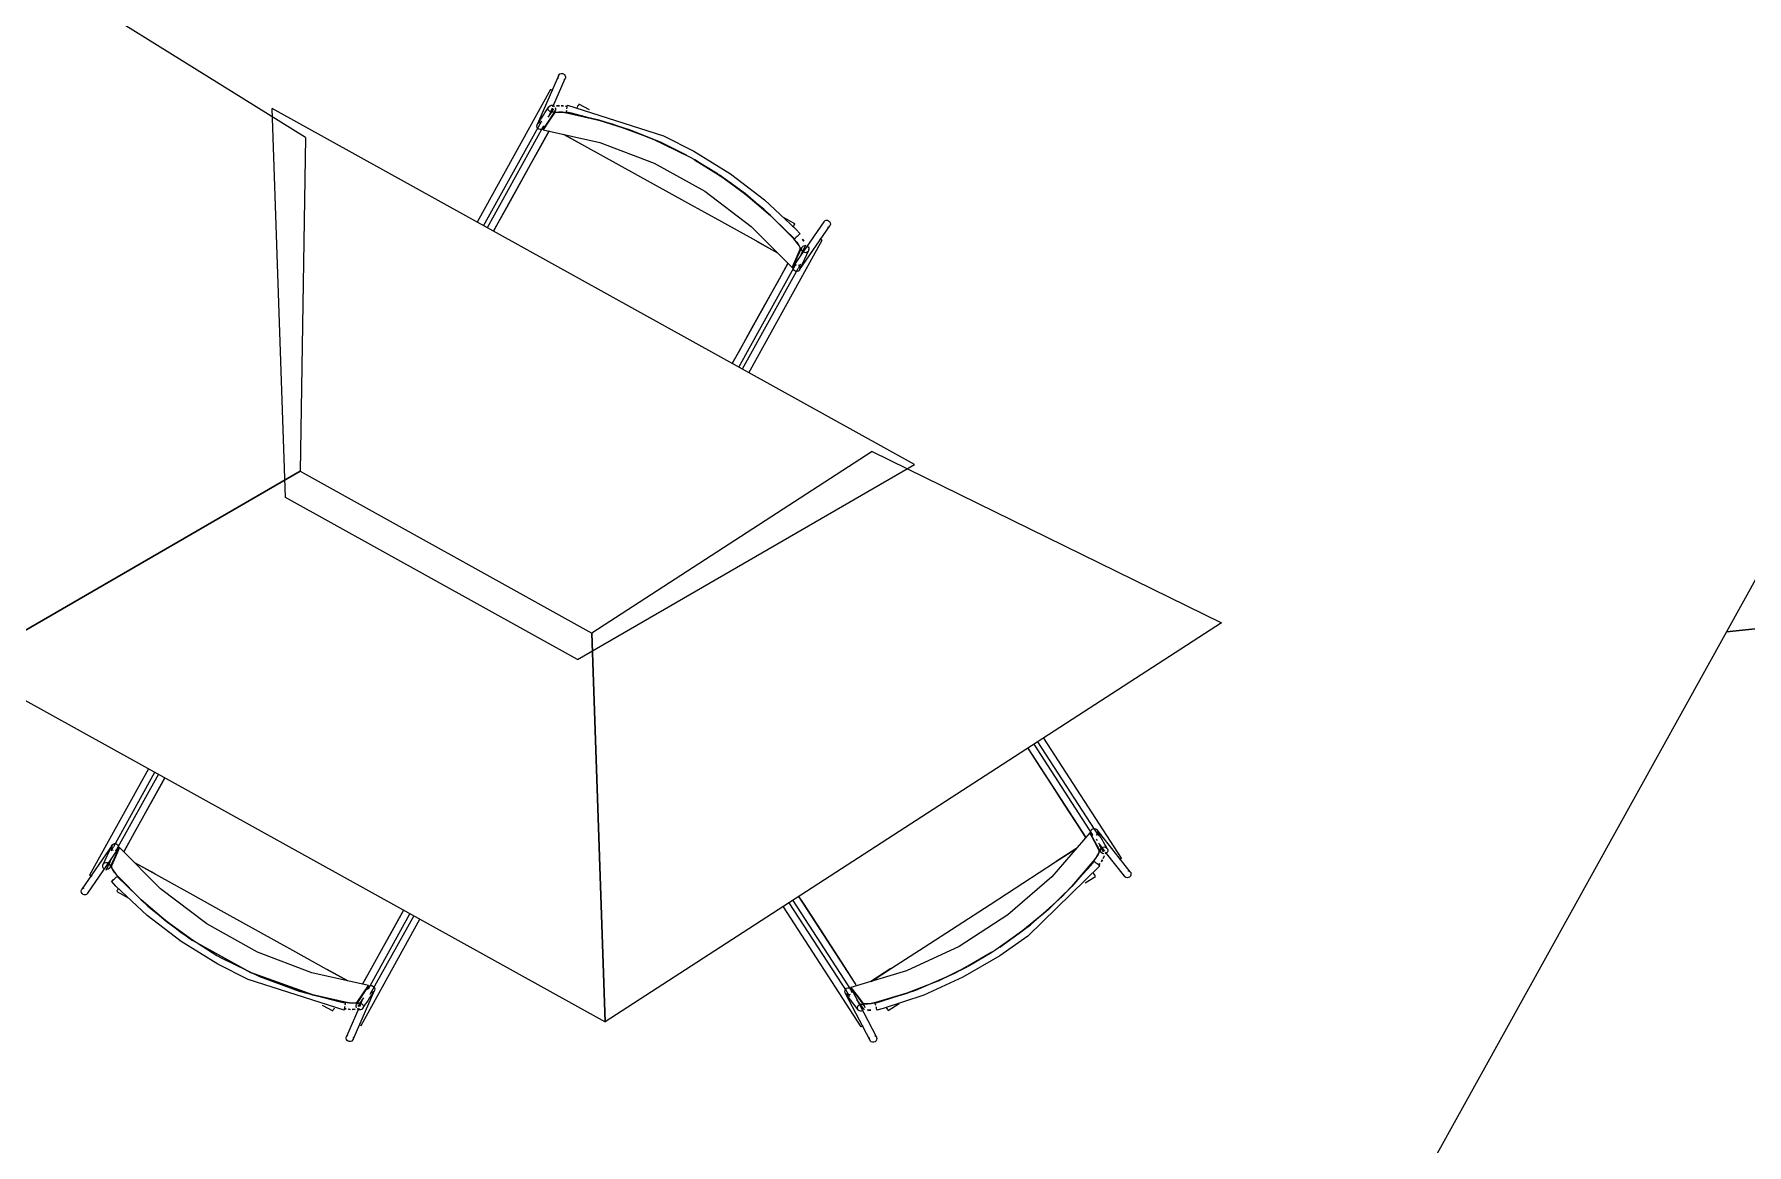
# Model space of a CAD drawing. Header units: metres. Extents: x 2.5 to 42.6, y 0.9 to 31.9.
# Drawn here: x 24.805 to 25.815, y 22.154 to 22.809 of the extents above; entities that cross this region are included whole.
import ezdxf

# ---------------------------------------------------------------- set-up
doc = ezdxf.new("R2010")
doc.units = ezdxf.units.M
for name, color, linetype in [('ARREDI', 9, 'Continuous'), ('PARETI_STRUTTURE', 7, 'Continuous'), ('PORTE_SCALE', 2, 'Continuous')]:
    doc.layers.add(name, color=color, linetype=linetype)

msp = doc.modelspace()

# ---------------------------------------------------------------- linework, layer by layer
at = {"layer": 'ARREDI'}
for points in [[(26.5186, 23.0779), (26.3447, 23.4343), (25.8026, 22.4562), (26.1969, 22.4976)], [(26.1969, 22.4976), (25.8026, 22.4562), (25.5392, 21.981), (25.8233, 21.8235)], [(25.1414, 22.226), (25.1335, 22.4554)]]:
    msp.add_lwpolyline(points, close=True, dxfattribs=at)
for points in [[(24.9645, 22.7477), (24.7696, 22.869), (24.7626, 22.4359)], [(25.1091, 22.776), (25.1091, 22.776)], [(25.1098, 22.7756), (25.1094, 22.7758), (25.1091, 22.7759)], [(25.1104, 22.7752), (25.1098, 22.7756)], [(25.1138, 22.7825), (25.1137, 22.7833), (25.1138, 22.784), (25.1138, 22.7842), (25.1138, 22.7842), (25.1141, 22.7847), (25.1146, 22.7852), (25.1153, 22.7855), (25.1161, 22.7855), (25.1168, 22.7853), (25.1174, 22.7848), (25.1178, 22.7842)], [(25.1178, 22.7842), (25.118, 22.7835), (25.1179, 22.7827), (25.1178, 22.7825), (25.1178, 22.7825), (25.1176, 22.7821), (25.117, 22.7816)], [(25.108, 22.7639), (25.1078, 22.7646), (25.1079, 22.7654), (25.1082, 22.7659), (25.1082, 22.766), (25.1087, 22.7665), (25.1088, 22.7665), (25.1095, 22.7668), (25.1102, 22.7668), (25.1109, 22.7666), (25.1115, 22.7661)], [(25.1127, 22.7664), (25.1144, 22.7665)], [(25.1143, 22.7665), (25.1127, 22.7664)], [(25.1166, 22.7664), (25.1153, 22.7665)], [(25.1155, 22.7664), (25.1167, 22.7664)], [(25.118, 22.7662), (25.119, 22.766)], [(25.1191, 22.7661), (25.118, 22.7662)], [(25.1188, 22.7647), (25.1189, 22.7654), (25.119, 22.766)], [(25.1191, 22.7665), (25.1192, 22.7668), (25.1192, 22.7669), (25.1192, 22.7668)], [(25.1258, 22.7674), (25.1257, 22.7672), (25.1255, 22.7667), (25.1251, 22.7662), (25.1248, 22.7655)], [(25.125, 22.4399), (25.3237, 22.5549), (24.9449, 22.7648)], [(24.9528, 22.5354), (24.9449, 22.7648)], [(25.1012, 22.7537), (25.1011, 22.7544), (25.1012, 22.7551), (25.1012, 22.7554), (25.1012, 22.7554), (25.1015, 22.7558), (25.102, 22.7563), (25.1027, 22.7566), (25.1035, 22.7566)], [(25.1186, 22.7622), (25.1162, 22.7626), (25.1139, 22.7627), (25.1122, 22.7625), (25.1114, 22.7622), (25.1081, 22.7573), (25.1048, 22.7523), (25.1382, 22.7448), (25.1702, 22.7326), (25.2002, 22.716), (25.2275, 22.6953), (25.2516, 22.671), (25.254, 22.6764), (25.2564, 22.6818)], [(25.1077, 22.7597), (25.1086, 22.7611), (25.111, 22.7647)], [(25.1119, 22.7654), (25.1121, 22.7648), (25.112, 22.764), (25.1118, 22.7635), (25.1117, 22.7634), (25.1112, 22.7629), (25.1112, 22.7629), (25.1105, 22.7626), (25.1097, 22.7626), (25.109, 22.7628), (25.1084, 22.7633), (25.108, 22.7639)], [(25.1114, 22.7622), (25.1121, 22.7625), (25.1138, 22.7627), (25.1161, 22.7626), (25.1186, 22.7622)], [(25.1185, 22.7626), (25.1185, 22.7628), (25.1186, 22.7633), (25.1187, 22.7639)], [(25.1186, 22.7622), (25.1376, 22.7579), (25.1562, 22.7521), (25.1743, 22.7448), (25.1892, 22.7373)], [(25.1892, 22.7373), (25.1743, 22.7448), (25.1563, 22.7521), (25.1377, 22.7579), (25.1187, 22.7622)], [(24.9645, 22.7477), (24.9614, 22.5509)], [(25.1082, 22.7516), (25.1032, 22.7424), (25.0969, 22.7312), (25.0907, 22.7198), (25.0844, 22.7085), (25.0781, 22.6972), (25.0755, 22.6924)], [(25.105, 22.7532), (25.1044, 22.7527), (25.1037, 22.7524), (25.103, 22.7524), (25.1023, 22.7526), (25.1017, 22.7531), (25.1012, 22.7537)], [(25.1048, 22.7523), (25.1051, 22.7546)], [(25.1169, 22.7496), (25.1291, 22.7429)], [(25.2428, 22.6798), (25.2303, 22.6868), (25.2102, 22.6979), (25.19, 22.7091), (25.1698, 22.7203), (25.1496, 22.7315), (25.1294, 22.7427), (25.1169, 22.7496)], [(25.208, 22.7261), (25.1941, 22.7345)], [(25.1941, 22.7345), (25.208, 22.726)], [(25.2525, 22.688), (25.2388, 22.7018), (25.2241, 22.7145), (25.2085, 22.7257)], [(25.2086, 22.7257), (25.2241, 22.7144), (25.2389, 22.7017), (25.2526, 22.6879)], [(25.2521, 22.6949), (25.2525, 22.6956), (25.2528, 22.6961), (25.2531, 22.6966), (25.2532, 22.6968)], [(25.2699, 22.6968), (25.27, 22.6976), (25.2703, 22.698), (25.2703, 22.698), (25.2704, 22.6982), (25.271, 22.6987), (25.2717, 22.6989)], [(25.2717, 22.6989), (25.2724, 22.6989), (25.2731, 22.6986), (25.2737, 22.6981), (25.2741, 22.6975), (25.2742, 22.6967), (25.2741, 22.696), (25.2738, 22.6956), (25.2738, 22.6956), (25.2737, 22.6954), (25.2731, 22.6949), (25.2724, 22.6947)], [(25.2306, 22.6866), (25.2429, 22.6798)], [(25.2564, 22.6818), (25.2563, 22.6827), (25.2555, 22.6842), (25.2542, 22.686), (25.2526, 22.6879)], [(25.2526, 22.6879), (25.2543, 22.686), (25.2556, 22.6841), (25.2563, 22.6826), (25.2564, 22.6818)], [(25.254, 22.6889), (25.2536, 22.6885), (25.2532, 22.6882), (25.2531, 22.688)], [(25.2561, 22.6907), (25.2562, 22.6909), (25.2563, 22.6909), (25.2562, 22.6909), (25.256, 22.6907), (25.2556, 22.6904), (25.2551, 22.6899), (25.2546, 22.6894), (25.254, 22.6889)], [(25.2578, 22.6877), (25.2585, 22.6866)], [(25.2585, 22.6866), (25.2578, 22.6877)], [(25.2686, 22.6876), (25.268, 22.6879)], [(25.2693, 22.6871), (25.2693, 22.6871), (25.2693, 22.6872), (25.269, 22.6873), (25.2686, 22.6876)], [(25.2594, 22.6843), (25.257, 22.6789), (25.2564, 22.6775)], [(25.2597, 22.6798), (25.2589, 22.6799), (25.2582, 22.6801), (25.2576, 22.6806), (25.2573, 22.6812), (25.2572, 22.682), (25.2572, 22.682), (25.2573, 22.6827), (25.2573, 22.6828), (25.2577, 22.6833), (25.2583, 22.6838), (25.259, 22.684)], [(25.2604, 22.6837), (25.261, 22.6832), (25.2614, 22.6826), (25.2615, 22.6819), (25.2615, 22.6818), (25.2613, 22.6812), (25.2613, 22.681), (25.261, 22.6805), (25.2604, 22.6801), (25.2597, 22.6798)], [(25.2163, 22.6144), (25.2207, 22.6222), (25.2281, 22.6356), (25.2355, 22.649), (25.2429, 22.6623), (25.2491, 22.6735)], [(25.2539, 22.6729), (25.2516, 22.671)], [(25.2516, 22.671), (25.2539, 22.6729)], [(25.2546, 22.6687), (25.2538, 22.6687), (25.2531, 22.669), (25.2526, 22.6695), (25.2522, 22.6701), (25.2521, 22.6709)], [(25.2553, 22.6727), (25.2559, 22.6722), (25.2563, 22.6715), (25.2564, 22.6708), (25.2562, 22.67), (25.256, 22.6696), (25.256, 22.6696), (25.2559, 22.6694), (25.2553, 22.6689), (25.2546, 22.6687)], [(25.2988, 22.5625), (25.1335, 22.4554)], [(25.2988, 22.5625), (25.5049, 22.4614), (25.1414, 22.226)], [(24.9614, 22.5509), (24.7626, 22.4359), (25.1414, 22.226)], [(24.7626, 22.4359), (24.9614, 22.5509), (25.1335, 22.4554)], [(25.125, 22.4399), (24.9528, 22.5354)], [(25.4248, 22.3349), (25.4191, 22.3437), (25.4121, 22.3545), (25.4051, 22.3654), (25.3981, 22.3762), (25.391, 22.3871)], [(24.8816, 22.37), (24.8784, 22.3643), (24.871, 22.3509), (24.8636, 22.3375), (24.8574, 22.3264)], [(24.8511, 22.3272), (24.8506, 22.3277), (24.8502, 22.3284), (24.8501, 22.3291), (24.8502, 22.3298), (24.8505, 22.3303), (24.8505, 22.3303), (24.8506, 22.3305), (24.8512, 22.3309), (24.8519, 22.3312)], [(24.8519, 22.3312), (24.8527, 22.3312), (24.8534, 22.3309), (24.8539, 22.3304), (24.8543, 22.3297), (24.8544, 22.329)], [(25.4293, 22.3208), (25.4308, 22.3227), (25.4319, 22.3247), (25.4326, 22.3263), (25.4327, 22.3272), (25.4299, 22.3324), (25.4271, 22.3376), (25.4048, 22.3117), (25.3789, 22.2892), (25.3502, 22.2705), (25.319, 22.2562), (25.2862, 22.2464), (25.2899, 22.2417), (25.2935, 22.237)], [(25.4271, 22.3376), (25.429, 22.3362)], [(25.4278, 22.337), (25.4276, 22.3378), (25.4277, 22.3385), (25.428, 22.3392), (25.4285, 22.3397), (25.4292, 22.34), (25.4299, 22.3401)], [(25.4299, 22.3401), (25.4307, 22.3399), (25.4313, 22.3395), (25.4314, 22.3393), (25.4314, 22.3393), (25.4317, 22.3389), (25.4319, 22.3382), (25.4318, 22.3374), (25.4315, 22.3367), (25.431, 22.3362)], [(25.431, 22.3338), (25.4315, 22.333)], [(25.4322, 22.3316), (25.433, 22.3301), (25.435, 22.3263)], [(24.8471, 22.3156), (24.8495, 22.321), (24.8501, 22.3223)], [(24.9879, 22.2377), (24.9903, 22.2373), (24.9926, 22.2372), (24.9943, 22.2373), (24.9951, 22.2377), (24.9984, 22.2426), (25.0017, 22.2475), (24.9683, 22.255), (24.9363, 22.2672), (24.9063, 22.2839), (24.879, 22.3046), (24.8549, 22.3289), (24.8525, 22.3235), (24.8501, 22.3181)], [(24.8526, 22.327), (24.8549, 22.3289)], [(24.8549, 22.3289), (24.8526, 22.327)], [(25.2982, 22.2499), (25.3102, 22.2577), (25.3295, 22.2702), (25.3489, 22.2828), (25.3683, 22.2953), (25.3877, 22.3079), (25.407, 22.3204), (25.419, 22.3282)], [(25.419, 22.3282), (25.4073, 22.3206)], [(25.4327, 22.3272), (25.4326, 22.3263), (25.432, 22.3248), (25.4308, 22.3228), (25.4293, 22.3208)], [(25.4354, 22.3251), (25.4346, 22.3253), (25.434, 22.3257), (25.4337, 22.3262), (25.4336, 22.3263), (25.4334, 22.327), (25.4335, 22.3277), (25.4338, 22.3284), (25.4344, 22.3289), (25.435, 22.3292), (25.4358, 22.3293)], [(25.4346, 22.3217), (25.4339, 22.3205)], [(25.434, 22.3206), (25.4346, 22.3217)], [(25.4357, 22.324), (25.4351, 22.3225)], [(25.4351, 22.3225), (25.4358, 22.324)], [(25.4358, 22.3293), (25.4365, 22.3291), (25.4371, 22.3287), (25.4375, 22.3282), (25.4376, 22.3281), (25.4377, 22.3275), (25.4377, 22.3274), (25.4377, 22.3267), (25.4373, 22.326), (25.4368, 22.3255), (25.4361, 22.3252)], [(25.4447, 22.3219), (25.4452, 22.3222)], [(25.4452, 22.3222), (25.4457, 22.3225), (25.4459, 22.3227), (25.4459, 22.3227), (25.4459, 22.3227)], [(24.8372, 22.3127), (24.8371, 22.3127), (24.8372, 22.3127), (24.8375, 22.3126), (24.8379, 22.3123)], [(24.8379, 22.3123), (24.8385, 22.312)], [(24.8461, 22.3161), (24.8455, 22.3166), (24.8451, 22.3173), (24.845, 22.318), (24.845, 22.3181), (24.8451, 22.3187), (24.8452, 22.3189), (24.8455, 22.3193), (24.8461, 22.3198), (24.8468, 22.32)], [(24.8468, 22.32), (24.8476, 22.32), (24.8483, 22.3198), (24.8489, 22.3193), (24.8492, 22.3186), (24.8493, 22.3179), (24.8493, 22.3179), (24.8492, 22.3172), (24.8491, 22.317), (24.8488, 22.3166), (24.8482, 22.3161), (24.8475, 22.3159)], [(24.8501, 22.3181), (24.8502, 22.3172), (24.851, 22.3157), (24.8523, 22.3138), (24.8532, 22.3127)], [(24.8539, 22.312), (24.8522, 22.3139), (24.8509, 22.3158), (24.8502, 22.3172), (24.8501, 22.3181)], [(24.8504, 22.3091), (24.8503, 22.309), (24.8502, 22.309), (24.8503, 22.309), (24.8505, 22.3092), (24.8509, 22.3095), (24.8514, 22.31), (24.8519, 22.3105), (24.8525, 22.311)], [(24.8525, 22.311), (24.8529, 22.3114), (24.8533, 22.3117), (24.8534, 22.3118)], [(24.8979, 22.2742), (24.8824, 22.2855), (24.8676, 22.2981), (24.8539, 22.312)], [(24.854, 22.3118), (24.8677, 22.2981), (24.8824, 22.2854), (24.898, 22.2741)], [(24.8759, 22.3133), (24.8636, 22.3201)], [(24.8637, 22.32), (24.8762, 22.3131), (24.8963, 22.302), (24.9165, 22.2908), (24.9367, 22.2795), (24.9569, 22.2684), (24.977, 22.2572), (24.9896, 22.2503)], [(25.4293, 22.3208), (25.4166, 22.306), (25.4027, 22.2924), (25.3877, 22.2799), (25.3741, 22.2702)], [(25.3741, 22.2702), (25.3877, 22.2799), (25.4026, 22.2923), (25.4165, 22.306), (25.4292, 22.3207)], [(25.4305, 22.312), (25.4303, 22.3122), (25.4301, 22.3126), (25.4297, 22.3131), (25.4293, 22.3138)], [(25.4297, 22.3207), (25.4299, 22.3206), (25.4303, 22.3203), (25.4308, 22.3199)], [(25.4308, 22.3199), (25.4314, 22.3194), (25.432, 22.319), (25.4325, 22.3186), (25.4329, 22.3183), (25.4331, 22.3181)], [(25.4331, 22.3194), (25.4325, 22.3186)], [(25.4325, 22.3186), (25.4331, 22.3194)], [(25.4331, 22.3181), (25.4331, 22.3181)], [(25.4491, 22.3111), (25.4484, 22.3113), (25.4478, 22.3117), (25.4476, 22.3119), (25.4476, 22.3119), (25.4473, 22.3123), (25.4471, 22.3131)], [(25.4495, 22.3154), (25.4502, 22.3152), (25.4508, 22.3148), (25.451, 22.3146), (25.451, 22.3146), (25.4513, 22.3142), (25.4514, 22.3135), (25.4514, 22.3127), (25.4511, 22.312), (25.4505, 22.3115), (25.4498, 22.3112), (25.4491, 22.3111)], [(24.8348, 22.301), (24.834, 22.301), (24.8334, 22.3013), (24.8328, 22.3018), (24.8324, 22.3024), (24.8323, 22.3031), (24.8324, 22.3039), (24.8327, 22.3043), (24.8327, 22.3043), (24.8328, 22.3045), (24.8334, 22.305), (24.8341, 22.3052)], [(24.8366, 22.303), (24.8365, 22.3023), (24.8362, 22.3019), (24.8362, 22.3019), (24.8361, 22.3017), (24.8355, 22.3012), (24.8348, 22.301)], [(24.8543, 22.305), (24.854, 22.3043), (24.8537, 22.3037), (24.8534, 22.3033), (24.8533, 22.3031)], [(24.9983, 22.2483), (25.0033, 22.2574), (25.0096, 22.2687), (25.0158, 22.28), (25.0221, 22.2913)], [(25.2556, 22.2999), (25.2578, 22.2966), (25.2661, 22.2838), (25.2744, 22.2709), (25.2827, 22.2581), (25.2892, 22.248)], [(24.9879, 22.2377), (24.9689, 22.242), (24.9322, 22.2551), (24.8984, 22.2738)], [(24.8985, 22.2738), (24.9322, 22.2551), (24.9688, 22.242), (24.9878, 22.2377)], [(25.3694, 22.2672), (25.3553, 22.2589)], [(25.3554, 22.2589), (25.3694, 22.2672)], [(24.9896, 22.2503), (24.9774, 22.257)], [(25.3099, 22.2575), (25.2981, 22.2499)], [(25.3379, 22.2503), (25.3548, 22.2586)], [(25.3548, 22.2586), (25.3379, 22.2503)], [(25.0017, 22.2475), (25.0014, 22.2453)], [(25.0015, 22.2467), (25.0021, 22.2472), (25.0028, 22.2474), (25.0035, 22.2475), (25.0042, 22.2473), (25.0048, 22.2468), (25.0052, 22.2462)], [(25.0052, 22.2462), (25.0054, 22.2455), (25.0053, 22.2447), (25.0052, 22.2445), (25.0052, 22.2445), (25.005, 22.2441), (25.0045, 22.2436), (25.0038, 22.2433), (25.003, 22.2432)], [(25.2859, 22.2423), (25.2852, 22.242), (25.2845, 22.242), (25.2838, 22.2422), (25.2832, 22.2427), (25.2829, 22.2431), (25.2829, 22.2431), (25.2828, 22.2433), (25.2827, 22.2441), (25.2828, 22.2448)], [(25.2828, 22.2448), (25.2832, 22.2454), (25.2837, 22.2459), (25.2844, 22.2462), (25.2852, 22.2462), (25.2859, 22.246), (25.2865, 22.2455)], [(25.2869, 22.2434), (25.2862, 22.2464)], [(25.2862, 22.2464), (25.2869, 22.2434)], [(25.3375, 22.2501), (25.3193, 22.2431), (25.3007, 22.2375)], [(25.3008, 22.2375), (25.3194, 22.2431), (25.3376, 22.2502)], [(24.9807, 22.2325), (24.9808, 22.2327), (24.981, 22.2331), (24.9814, 22.2337), (24.9817, 22.2344)], [(24.9874, 22.2333), (24.9873, 22.233), (24.9873, 22.233), (24.9873, 22.233)], [(24.9877, 22.2352), (24.9876, 22.2345), (24.9874, 22.2338)], [(24.9885, 22.2337), (24.9874, 22.2338)], [(24.9874, 22.2338), (24.9885, 22.2337)], [(24.988, 22.2372), (24.988, 22.237), (24.9879, 22.2366), (24.9878, 22.2359)], [(24.9951, 22.2377), (24.9944, 22.2373), (24.9927, 22.2372), (24.9904, 22.2373), (24.9879, 22.2377)], [(24.9909, 22.2334), (24.9898, 22.2335)], [(24.9899, 22.2335), (24.9912, 22.2334)], [(24.9938, 22.2335), (24.9921, 22.2334)], [(24.9922, 22.2334), (24.9938, 22.2335)], [(24.9946, 22.2344), (24.9944, 22.2351), (24.9945, 22.2358), (24.9947, 22.2364), (24.9948, 22.2365), (24.9953, 22.237), (24.996, 22.2373), (24.9968, 22.2373), (24.9975, 22.2371), (24.9981, 22.2366), (24.9985, 22.236)], [(24.9985, 22.236), (24.9987, 22.2353), (24.9986, 22.2345), (24.9983, 22.234), (24.9982, 22.2338), (24.9978, 22.2334), (24.9977, 22.2334), (24.997, 22.2331), (24.9963, 22.2331), (24.9956, 22.2333), (24.995, 22.2337)], [(24.9988, 22.2402), (24.9979, 22.2388), (24.9955, 22.2352)], [(25.2943, 22.2332), (25.2907, 22.2379), (25.2898, 22.239)], [(25.2933, 22.2326), (25.2926, 22.2323), (25.2919, 22.2323), (25.2912, 22.2325), (25.2911, 22.2325), (25.2906, 22.233), (25.2905, 22.2331), (25.2903, 22.2336), (25.2901, 22.2343), (25.2903, 22.2351)], [(25.2903, 22.2351), (25.2906, 22.2357), (25.2912, 22.2362), (25.2919, 22.2365), (25.2926, 22.2365), (25.2933, 22.2363), (25.2933, 22.2363), (25.2939, 22.2358), (25.294, 22.2357), (25.2943, 22.2352), (25.2944, 22.2345)], [(25.2935, 22.237), (25.2943, 22.2367), (25.296, 22.2367), (25.2983, 22.237), (25.3007, 22.2375)], [(25.3007, 22.2375), (25.2982, 22.2369), (25.2959, 22.2367), (25.2943, 22.2367), (25.2935, 22.237)], [(25.298, 22.2331), (25.2968, 22.2329), (25.2959, 22.2329)], [(25.2967, 22.2329), (25.298, 22.233)], [(25.3009, 22.2358), (25.3008, 22.2364), (25.3006, 22.2368), (25.3006, 22.237)], [(25.3016, 22.2331), (25.3016, 22.2329), (25.3016, 22.2329), (25.3016, 22.2329), (25.3015, 22.2332), (25.3014, 22.2337), (25.3013, 22.2343), (25.3011, 22.235)], [(25.3071, 22.2346), (25.3075, 22.234), (25.3079, 22.2334), (25.3081, 22.233), (25.3083, 22.2328)], [(24.9961, 22.2246), (24.9967, 22.2243)], [(24.9967, 22.2243), (24.9971, 22.2241), (24.9974, 22.2239)], [(24.9974, 22.2239), (24.9974, 22.2239)], [(25.2921, 22.2231), (25.2921, 22.2231)], [(25.2922, 22.2231), (25.2924, 22.2233), (25.2929, 22.2236)], [(25.2929, 22.2236), (25.2934, 22.2239)], [(24.9887, 22.2157), (24.9885, 22.2164), (24.9886, 22.2171), (24.9887, 22.2174), (24.9887, 22.2174), (24.9889, 22.2178), (24.9895, 22.2183)], [(24.9927, 22.2173), (24.9928, 22.2166), (24.9927, 22.2159), (24.9927, 22.2156), (24.9927, 22.2156), (24.9924, 22.2152), (24.9919, 22.2147), (24.9912, 22.2144), (24.9904, 22.2144), (24.9897, 22.2146), (24.9891, 22.215), (24.9887, 22.2157)], [(25.3014, 22.2155), (25.3011, 22.2148), (25.3005, 22.2143), (25.2998, 22.2141), (25.299, 22.2141), (25.2983, 22.2143), (25.2977, 22.2148), (25.2975, 22.2152), (25.2975, 22.2152), (25.2974, 22.2154), (25.2972, 22.2161), (25.2973, 22.2169)], [(25.3004, 22.218), (25.301, 22.2176), (25.3013, 22.2172), (25.3013, 22.2172), (25.3014, 22.2169), (25.3015, 22.2162), (25.3014, 22.2155)]]:
    msp.add_lwpolyline(points, dxfattribs=at)
at = {"layer": 'PARETI_STRUTTURE'}
for points in [[(25.1091, 22.776), (25.0658, 22.6978)], [(25.1138, 22.7842), (25.1013, 22.7554)], [(25.1105, 22.7658), (25.1178, 22.7825)], [(25.1192, 22.7669), (25.1757, 22.7488), (25.1937, 22.7397)], [(25.1321, 22.764), (25.1258, 22.7674)], [(25.0695, 22.6957), (25.1039, 22.7576)], [(25.1118, 22.7635), (25.1054, 22.7537)], [(25.1082, 22.7605), (25.1103, 22.7652)], [(25.1095, 22.7627), (25.109, 22.7618)], [(25.1916, 22.7359), (25.1691, 22.747), (25.1456, 22.7557), (25.1214, 22.762), (25.1185, 22.7626)], [(25.1048, 22.7543), (25.0717, 22.6945)], [(25.0755, 22.6924), (25.1083, 22.7516)], [(25.1052, 22.7536), (25.1056, 22.7546)], [(25.253, 22.688), (25.235, 22.7055), (25.2153, 22.721), (25.1942, 22.7345), (25.1916, 22.7359)], [(25.1937, 22.7397), (25.2152, 22.7264), (25.2353, 22.711), (25.2537, 22.6936), (25.2563, 22.6909)], [(25.2532, 22.6968), (25.2465, 22.7005)], [(25.2703, 22.698), (25.2524, 22.672)], [(25.256, 22.6696), (25.2738, 22.6956)], [(25.226, 22.609), (25.2693, 22.6871)], [(25.2523, 22.6722), (25.2524, 22.6724), (25.2525, 22.6725), (25.2525, 22.6726), (25.2526, 22.6727), (25.2526, 22.6728), (25.2527, 22.673), (25.2527, 22.6731), (25.2528, 22.6732), (25.2528, 22.6733), (25.2529, 22.6734), (25.253, 22.6735), (25.253, 22.6737), (25.2531, 22.6738), (25.2531, 22.6739), (25.2532, 22.674), (25.2532, 22.6741), (25.2533, 22.6743), (25.2534, 22.6744), (25.2534, 22.6745), (25.2535, 22.6746), (25.2535, 22.6747), (25.2536, 22.6749), (25.2536, 22.675), (25.2537, 22.6751), (25.2537, 22.6752), (25.2538, 22.6753), (25.2539, 22.6755), (25.2539, 22.6756), (25.254, 22.6757), (25.254, 22.6758), (25.2541, 22.6759), (25.2541, 22.676), (25.2542, 22.6762), (25.2542, 22.6763), (25.2543, 22.6764), (25.2544, 22.6765), (25.2544, 22.6766), (25.2545, 22.6767), (25.2545, 22.6769), (25.2546, 22.677), (25.2546, 22.6771), (25.2547, 22.6772), (25.2548, 22.6773), (25.2548, 22.6775), (25.2549, 22.6776), (25.2549, 22.6777), (25.255, 22.6778), (25.255, 22.6779), (25.2551, 22.678), (25.2551, 22.6782), (25.2552, 22.6783), (25.2553, 22.6784), (25.2553, 22.6785), (25.2554, 22.6786), (25.2554, 22.6788), (25.2555, 22.6789), (25.2555, 22.679), (25.2556, 22.6791), (25.2556, 22.6792), (25.2557, 22.6794), (25.2558, 22.6795), (25.2558, 22.6796), (25.2559, 22.6797), (25.2559, 22.6798), (25.256, 22.68), (25.256, 22.6801), (25.2561, 22.6802), (25.2561, 22.6803), (25.2562, 22.6804), (25.2563, 22.6805), (25.2563, 22.6807), (25.2564, 22.6808), (25.2564, 22.6809), (25.2565, 22.681), (25.2566, 22.6811), (25.2566, 22.6813), (25.2567, 22.6814), (25.2567, 22.6815), (25.2568, 22.6816), (25.2568, 22.6817), (25.2569, 22.6819), (25.2569, 22.682), (25.257, 22.6821), (25.2571, 22.6822), (25.2571, 22.6823), (25.2572, 22.6824), (25.2572, 22.6826), (25.2573, 22.6827), (25.2573, 22.6828), (25.2573, 22.6828)], [(25.2613, 22.681), (25.2563, 22.6704)], [(25.2574, 22.6796), (25.2579, 22.6805)], [(25.2491, 22.6735), (25.2163, 22.6144)], [(25.2201, 22.6123), (25.2535, 22.6726)], [(25.255, 22.6702), (25.2222, 22.6111)], [(25.2566, 22.673), (25.2551, 22.6704)], [(25.4459, 22.3227), (25.4001, 22.3935)], [(25.3907, 22.3875), (25.4248, 22.3349)], [(25.4288, 22.3366), (25.3944, 22.3898)], [(25.3964, 22.3912), (25.4322, 22.3359)], [(24.8719, 22.3754), (24.8371, 22.3127)], [(24.8515, 22.3296), (24.8757, 22.3733)], [(24.8778, 22.3721), (24.853, 22.3273)], [(24.8574, 22.3263), (24.8816, 22.37)], [(25.4337, 22.3262), (25.428, 22.3364)], [(25.4281, 22.3366), (25.4287, 22.3358)], [(25.451, 22.3146), (25.4315, 22.3393)], [(24.8505, 22.3303), (24.8327, 22.3043)], [(24.8362, 22.3019), (24.854, 22.3278)], [(24.8452, 22.3189), (24.8502, 22.3295)], [(24.8542, 22.3276), (24.8541, 22.3275), (24.854, 22.3274), (24.854, 22.3273), (24.8539, 22.3272), (24.8539, 22.327), (24.8538, 22.3269), (24.8538, 22.3268), (24.8537, 22.3267), (24.8537, 22.3266), (24.8536, 22.3265), (24.8535, 22.3263), (24.8535, 22.3262), (24.8534, 22.3261), (24.8534, 22.326), (24.8533, 22.3259), (24.8532, 22.3257), (24.8532, 22.3256), (24.8531, 22.3255), (24.8531, 22.3254), (24.853, 22.3253), (24.853, 22.3251), (24.8529, 22.325), (24.8529, 22.3249), (24.8528, 22.3248), (24.8527, 22.3247), (24.8527, 22.3245), (24.8526, 22.3244), (24.8526, 22.3243), (24.8525, 22.3242), (24.8525, 22.3241), (24.8524, 22.324), (24.8524, 22.3238), (24.8523, 22.3237), (24.8522, 22.3236), (24.8522, 22.3235), (24.8521, 22.3234), (24.8521, 22.3232), (24.852, 22.3231), (24.852, 22.323), (24.8519, 22.3229), (24.8519, 22.3228), (24.8518, 22.3226), (24.8517, 22.3225), (24.8517, 22.3224), (24.8516, 22.3223), (24.8516, 22.3222), (24.8515, 22.3221), (24.8515, 22.3219), (24.8514, 22.3218), (24.8513, 22.3217), (24.8513, 22.3216), (24.8512, 22.3215), (24.8512, 22.3213), (24.8511, 22.3212), (24.8511, 22.3211), (24.851, 22.321), (24.851, 22.3209), (24.8509, 22.3208), (24.8508, 22.3206), (24.8508, 22.3205), (24.8507, 22.3204), (24.8507, 22.3203), (24.8506, 22.3202), (24.8506, 22.32), (24.8505, 22.3199), (24.8505, 22.3198), (24.8504, 22.3197), (24.8503, 22.3196), (24.8503, 22.3195), (24.8502, 22.3193), (24.8502, 22.3192), (24.8501, 22.3191), (24.8501, 22.319), (24.85, 22.3189), (24.8499, 22.3187), (24.8499, 22.3186), (24.8498, 22.3185), (24.8498, 22.3184), (24.8497, 22.3183), (24.8497, 22.3181), (24.8496, 22.318), (24.8496, 22.3179), (24.8495, 22.3178), (24.8494, 22.3177), (24.8494, 22.3175), (24.8493, 22.3174), (24.8493, 22.3173), (24.8492, 22.3172), (24.8492, 22.3171), (24.8492, 22.317)], [(24.8499, 22.3269), (24.8514, 22.3294)], [(25.4327, 22.3308), (25.4358, 22.3268)], [(25.4341, 22.3285), (25.433, 22.3301)], [(25.4363, 22.3262), (25.4476, 22.3119)], [(24.8491, 22.3203), (24.8486, 22.3194)], [(24.8535, 22.3119), (24.8715, 22.2944), (24.8912, 22.2788), (24.9123, 22.2653), (24.9149, 22.2639)], [(25.3718, 22.2687), (25.3921, 22.2834), (25.4108, 22.3), (25.4278, 22.3184), (25.4297, 22.3207)], [(25.4331, 22.3181), (25.3906, 22.2767), (25.3741, 22.2651)], [(25.4245, 22.3081), (25.4305, 22.3119)], [(24.9128, 22.2602), (24.8913, 22.2735), (24.8712, 22.2889), (24.8528, 22.3062), (24.8502, 22.309)], [(24.8533, 22.303), (24.86, 22.2993)], [(25.0224, 22.2919), (24.9982, 22.2483)], [(25.2463, 22.2939), (25.2921, 22.2231)], [(25.284, 22.2437), (25.2499, 22.2963)], [(25.252, 22.2976), (25.2868, 22.2439)], [(25.2893, 22.248), (25.2556, 22.3)], [(24.9974, 22.2239), (25.0321, 22.2866)], [(25.0017, 22.2456), (25.0262, 22.2898)], [(25.0284, 22.2886), (25.0026, 22.2422)], [(24.9149, 22.2639), (24.9374, 22.2529), (24.9609, 22.2442), (24.9851, 22.2379), (24.988, 22.2373)], [(25.3006, 22.2371), (25.3245, 22.2448), (25.3475, 22.2548), (25.3693, 22.2671), (25.3718, 22.2687)], [(25.3741, 22.2651), (25.3522, 22.2524), (25.3292, 22.2419), (25.3053, 22.2339), (25.3016, 22.2329)], [(24.9873, 22.233), (24.9308, 22.2511), (24.9128, 22.2602)], [(24.9927, 22.2156), (25.0052, 22.2445)], [(24.9947, 22.2364), (25.0011, 22.2462)], [(25.0013, 22.2462), (25.0008, 22.2452)], [(25.2829, 22.2431), (25.2975, 22.2152)], [(25.2905, 22.2331), (25.2835, 22.2425)], [(25.2857, 22.241), (25.2841, 22.2435)], [(25.3013, 22.2172), (25.2868, 22.2451)], [(25.287, 22.2451), (25.2871, 22.245), (25.2871, 22.2449), (25.2872, 22.2448), (25.2873, 22.2447), (25.2874, 22.2446), (25.2875, 22.2445), (25.2875, 22.2444), (25.2876, 22.2443), (25.2877, 22.2442), (25.2878, 22.244), (25.2879, 22.2439), (25.2879, 22.2438), (25.288, 22.2437), (25.2881, 22.2436), (25.2882, 22.2435), (25.2882, 22.2434), (25.2883, 22.2433), (25.2884, 22.2432), (25.2885, 22.2431), (25.2886, 22.243), (25.2886, 22.2429), (25.2887, 22.2428), (25.2888, 22.2427), (25.2889, 22.2426), (25.289, 22.2425), (25.289, 22.2424), (25.2891, 22.2423), (25.2892, 22.2422), (25.2893, 22.242), (25.2893, 22.2419), (25.2894, 22.2418), (25.2895, 22.2417), (25.2896, 22.2416), (25.2897, 22.2415), (25.2897, 22.2414), (25.2898, 22.2413), (25.2899, 22.2412), (25.29, 22.2411), (25.29, 22.241), (25.2901, 22.2409), (25.2902, 22.2408), (25.2903, 22.2407), (25.2904, 22.2406), (25.2904, 22.2405), (25.2905, 22.2404), (25.2906, 22.2403), (25.2907, 22.2402), (25.2908, 22.24), (25.2908, 22.2399), (25.2909, 22.2398), (25.291, 22.2397), (25.2911, 22.2396), (25.2911, 22.2395), (25.2912, 22.2394), (25.2913, 22.2393), (25.2914, 22.2392), (25.2915, 22.2391), (25.2915, 22.239), (25.2916, 22.2389), (25.2917, 22.2388), (25.2918, 22.2387), (25.2918, 22.2386), (25.2919, 22.2385), (25.292, 22.2384), (25.2921, 22.2383), (25.2922, 22.2382), (25.2922, 22.238), (25.2923, 22.2379), (25.2924, 22.2378), (25.2925, 22.2377), (25.2925, 22.2376), (25.2926, 22.2375), (25.2927, 22.2374), (25.2928, 22.2373), (25.2929, 22.2372), (25.2929, 22.2371), (25.293, 22.237), (25.2931, 22.2369), (25.2932, 22.2368), (25.2933, 22.2367), (25.2933, 22.2366), (25.2934, 22.2365), (25.2935, 22.2364), (25.2936, 22.2363), (25.2936, 22.2362), (25.2937, 22.236), (25.2938, 22.2359), (25.2939, 22.2358), (25.294, 22.2357), (25.294, 22.2357)], [(24.9744, 22.2359), (24.9807, 22.2325)], [(24.996, 22.2341), (24.9887, 22.2174)], [(24.9983, 22.2394), (24.9964, 22.235)], [(24.997, 22.2371), (24.9975, 22.238)], [(25.2911, 22.2372), (25.2917, 22.2363)], [(25.3083, 22.2328), (25.3147, 22.2369)]]:
    msp.add_lwpolyline(points, dxfattribs=at)
at = {"layer": 'PORTE_SCALE'}
for centre, radius, start, end in [((23.2365, 23.9586), 2.2194, 327.1902, 327.4938), ((16.0548, 17.0913), 10.7452, 29.16788, 29.23057), ((32.1107, 17.6723), 8.4496, 147.24518, 147.32499)]:
    msp.add_arc(centre, radius, start, end, dxfattribs=at)

doc.saveas('drawing.dxf')
